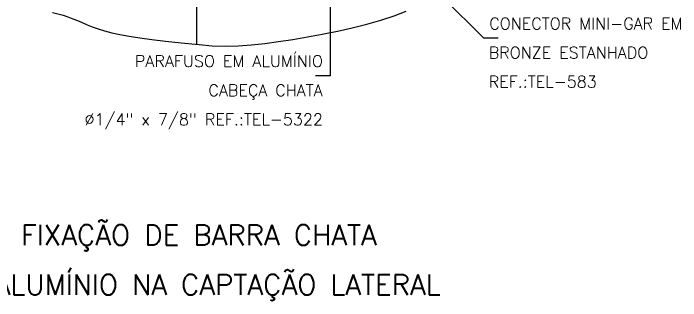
# Model space of a CAD drawing. Header units: millimetres. Extents: x -6187.5 to -6165.2, y -4429.4 to -4414.8.
# Drawn here: x -6179.23 to -6167.78, y -4429.39 to -4424.46 of the extents above; entities that cross this region are included whole.
import ezdxf
from ezdxf.enums import TextEntityAlignment as Align

# ---------------------------------------------------------------- set-up
doc = ezdxf.new("R2010")
doc.units = ezdxf.units.MM
doc.header["$LTSCALE"] = 10
doc.layers.add('Termotécnica', color=7, linetype='Continuous')
doc.styles.add('r140', font='romans.shx')
doc.styles.add('r80', font='romans.shx')

msp = doc.modelspace()

# ---------------------------------------------------------------- linework, layer by layer
at = {"layer": 'Termotécnica', "color": 2}
for p, q in [((-6173.799, -4422.993), (-6173.799, -4425.533)), ((-6176.091, -4423.787), (-6176.091, -4424.991)), ((-6172.109, -4423.941), (-6171.163, -4424.887)), ((-6170.913, -4424.887), (-6171.163, -4424.887)), ((-6173.799, -4425.533), (-6174.049, -4425.533))]:
    msp.add_line(p, q, dxfattribs=at)
at = {"layer": 'Termotécnica', "color": 1}
for points in [[(-6178.563, -4424.445), (-6178.469, -4424.468), (-6178.38, -4424.493), (-6178.296, -4424.522), (-6178.215, -4424.553), (-6178.135, -4424.586), (-6178.054, -4424.621), (-6177.969, -4424.657), (-6177.879, -4424.693), (-6177.779, -4424.728), (-6177.669, -4424.762), (-6177.546, -4424.794), (-6177.406, -4424.825), (-6177.247, -4424.854), (-6177.065, -4424.883), (-6176.857, -4424.911), (-6176.621, -4424.939), (-6176.351, -4424.968), (-6176.047, -4424.998)], [(-6176.091, -4424.991), (-6176.047, -4424.998), (-6175.821, -4425.017), (-6175.597, -4425.023), (-6175.373, -4425.017), (-6175.148, -4425.002), (-6174.918, -4424.978), (-6174.683, -4424.946), (-6174.44, -4424.909), (-6174.189, -4424.867), (-6173.932, -4424.82), (-6173.674, -4424.769), (-6173.418, -4424.711), (-6173.168, -4424.649), (-6172.928, -4424.58), (-6172.702, -4424.505), (-6172.494, -4424.423)]]:
    msp.add_lwpolyline(points, dxfattribs=at)

# ---------------------------------------------------------------- texts
at = {"layer": 'Termotécnica', "color": 2, "style": 'r80'}
for s, p in [('CONECTOR MINI-GAR EM ', (-6171.068, -4424.736)), ('BRONZE ESTANHADO', (-6171.076, -4425.237)), ('REF.:TEL-583', (-6171.076, -4425.736))]:
    msp.add_text(s, height=0.2, dxfattribs=at).set_placement(p)
for s, p in [('PARAFUSO EM ALUMÍNIO', (-6173.923, -4425.382)), ('CABEÇA CHATA', (-6173.924, -4425.883)), ('%%C1/4" x 7/8" REF.:TEL-5322', (-6173.923, -4426.383))]:
    msp.add_text(s, height=0.2, dxfattribs=at).set_placement(p, align=Align.RIGHT)
at = {"layer": 'Termotécnica', "color": 5, "style": 'r140'}
for s, p in [(' FIXAÇÃO DE BARRA CHATA', (-6176.17, -4428.547)), ('EM ALUMÍNIO NA CAPTAÇÃO LATERAL', (-6176.17, -4429.399))]:
    msp.add_text(s, height=0.35, dxfattribs=at).set_placement(p, align=Align.BOTTOM_CENTER)

doc.saveas('drawing.dxf')
